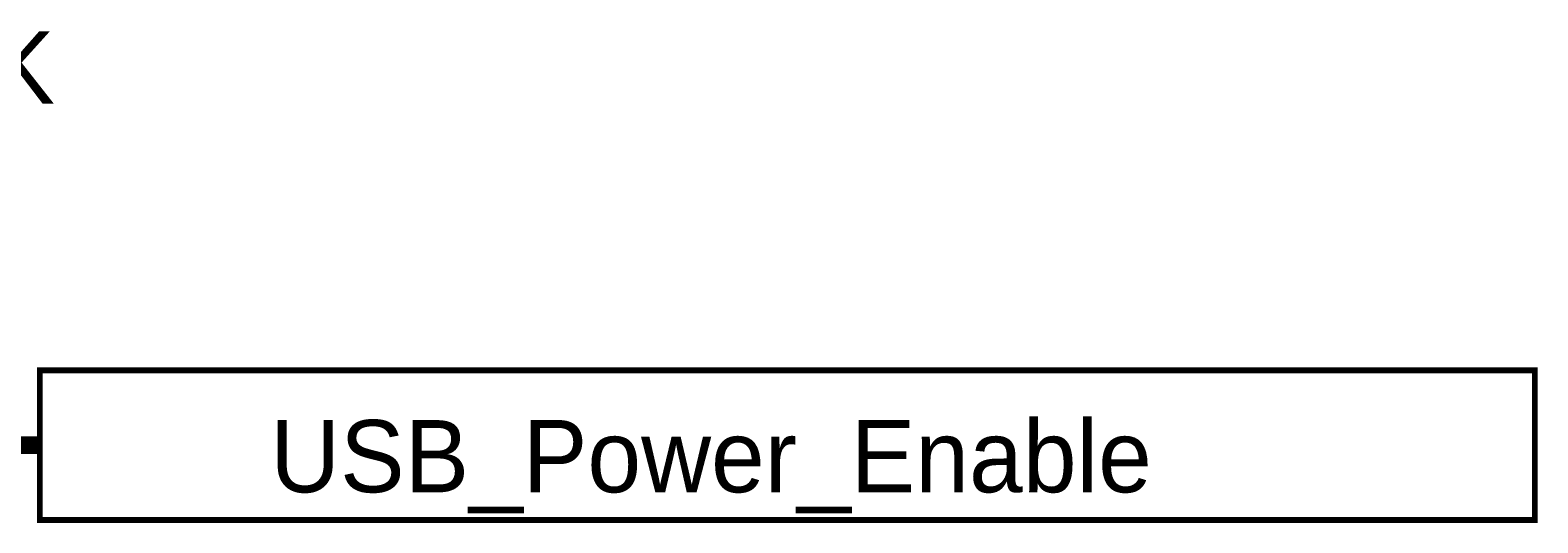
# Model space of a CAD drawing. Header units: millimetres. Extents: x 0 to 9.5, y 0 to 7.5.
# Drawn here: x 4.594 to 5.602, y 5.148 to 5.478 of the extents above; entities that cross this region are included whole.
import ezdxf

# ---------------------------------------------------------------- set-up
doc = ezdxf.new("R2010")
doc.units = ezdxf.units.MM
doc.header["$MEASUREMENT"] = 0
doc.layers.add('Sheet', color=255, linetype='Continuous')

msp = doc.modelspace()

# ---------------------------------------------------------------- linework, layer by layer
at = {"layer": 'Sheet', "const_width": 0.0118}
msp.add_lwpolyline([(4.2001, 5.3998), (4.2001, 5.1999), (4.4002, 5.1999), (4.6001, 5.1999)], dxfattribs=at)
at = {"layer": 'Sheet', "const_width": 0.0039}
for points in [[(4.6001, 5.25), (4.6001, 5.1499), (5.6, 5.1499), (5.6, 5.25), (4.6001, 5.25), (4.6001, 5.25)], [(4.6001, 5.1499), (4.6001, 5.25), (5.6, 5.25), (5.6, 5.1499), (4.6001, 5.1499)]]:
    msp.add_lwpolyline(points, close=True, dxfattribs=at)

# ---------------------------------------------------------------- texts
at = {"layer": 'Sheet'}
for s, height, p in [('100K', 0.04837, (4.459, 5.4286)), ('USB_Power_Enable', 0.048366, (4.7542, 5.1684))]:
    msp.add_text(s, height=height, dxfattribs=at).set_placement(p)

doc.saveas('drawing.dxf')
